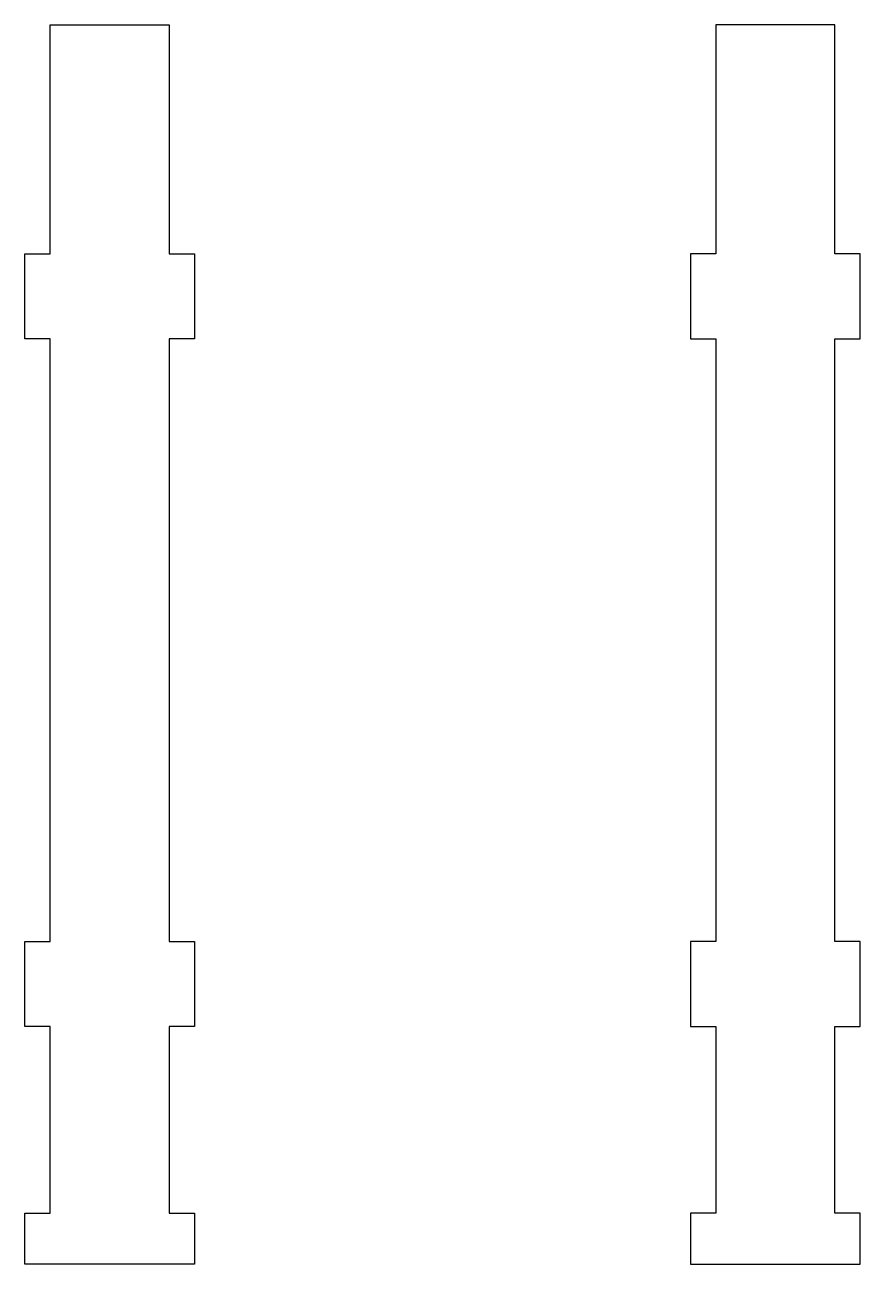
# Model space of a CAD drawing. Header units: millimetres. Extents: x 12.4 to 61.6, y 8.9 to 81.9.
import ezdxf

# ---------------------------------------------------------------- set-up
doc = ezdxf.new("R2010")
doc.units = ezdxf.units.MM
doc.layers.get('0').update_dxf_attribs({"linetype": 'CONTINUOUS'})

msp = doc.modelspace()

# ---------------------------------------------------------------- linework, layer by layer
for p, q in [((13.9141, 68.3895), (13.9141, 81.8896)), ((13.9141, 81.8896), (20.9144, 81.8896)), ((20.9144, 81.8896), (20.9144, 68.3895)), ((12.4155, 63.3907), (12.4155, 68.3895)), ((12.4155, 68.3895), (13.9141, 68.3895)), ((20.9144, 68.3895), (22.4155, 68.3895)), ((22.4155, 68.3895), (22.4155, 63.3907)), ((13.9141, 63.3907), (12.4155, 63.3907)), ((13.9141, 27.8892), (13.9141, 63.3907)), ((22.4155, 63.3907), (20.9144, 63.3907)), ((20.9144, 63.3907), (20.9144, 27.8892)), ((12.4155, 22.8904), (12.4155, 27.8892)), ((12.4155, 27.8892), (13.9141, 27.8892)), ((20.9144, 27.8892), (22.4155, 27.8892)), ((22.4155, 27.8892), (22.4155, 22.8904)), ((13.9141, 22.8904), (12.4155, 22.8904)), ((13.9141, 11.8897), (13.9141, 22.8904)), ((22.4155, 22.8904), (20.9144, 22.8904)), ((20.9144, 22.8904), (20.9144, 11.8897)), ((12.4155, 8.89), (12.4155, 11.8897)), ((12.4155, 11.8897), (13.9141, 11.8897)), ((20.9144, 11.8897), (22.4155, 11.8897)), ((22.4155, 11.8897), (22.4155, 8.89)), ((22.4155, 8.89), (12.4155, 8.89))]:
    msp.add_line(p, q)
msp.add_lwpolyline([(60.1142, 81.8896), (53.1139, 81.8896), (53.1139, 68.3895), (51.6153, 68.3895), (51.6153, 63.3907), (53.1139, 63.3907), (53.1139, 27.8892), (51.6153, 27.8892), (51.6153, 22.8904), (53.1139, 22.8904), (53.1139, 11.8897), (51.6153, 11.8897), (51.6153, 8.89), (61.6153, 8.89), (61.6153, 11.8897), (60.1142, 11.8897), (60.1142, 22.8904), (61.6153, 22.8904), (61.6153, 27.8892), (60.1142, 27.8892), (60.1142, 63.3907), (61.6153, 63.3907), (61.6153, 68.3895), (60.1142, 68.3895)], close=True)

doc.saveas('drawing.dxf')
